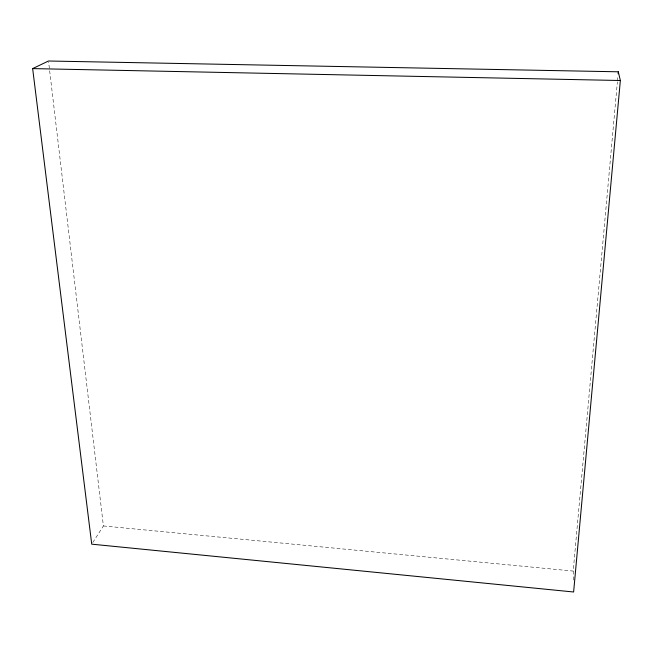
<?xml version="1.0" encoding="UTF-8"?>
<svg xmlns="http://www.w3.org/2000/svg" width="653" height="653" viewBox="0 0 653 653"><rect width="100%" height="100%" fill="white"/><g stroke="black" fill="none" stroke-linecap="round" stroke-linejoin="round"><path stroke-width="0.49" stroke-dasharray="3.27 2.45" d="M573.383 580.035L573.203 571.073L617.379 81.943M617.477 80.931L617.934 75.854M92.791 542.512L103.411 525.959L48.624 62.019M103.411 525.959L573.203 571.073"/><path stroke-width="0.98" d="M618.113 73.83L618.301 71.797L48.502 61.007L32.65 68.598L91.73 544.169L573.62 591.993L620.35 80.507L618.301 71.797M32.65 68.598L620.35 80.507"/></g></svg>
